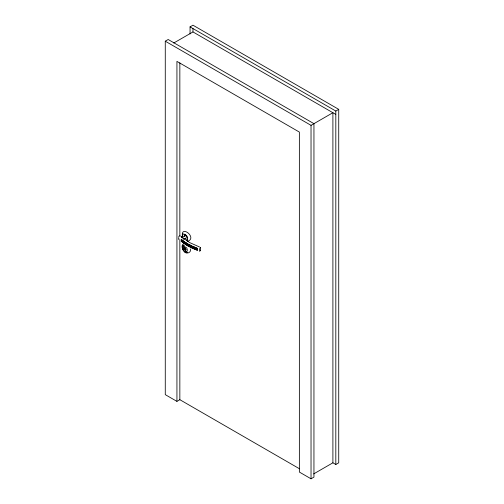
<?xml version="1.0" encoding="UTF-8"?>
<svg xmlns="http://www.w3.org/2000/svg" width="504" height="504" viewBox="0 0 504 504"><rect width="100%" height="100%" fill="white"/><g stroke="black" fill="none" stroke-linecap="round" stroke-linejoin="round"><path stroke-width="0.76" d="M178.737 237.441L178.737 237.088M193.271 246.721L193.29 247.162L192.635 246.866L192.635 246.198L193.29 246.803M192.635 246.866L192.635 246.198M193.952 247.451L193.952 246.777L194.626 247.061L194.62 247.735L193.952 247.451L193.952 246.777M194.62 247.735L194.601 247.294M195.949 247.842L195.974 248.283L195.294 248.012L195.3 247.338L195.974 247.924M195.294 248.012L195.3 247.338M197.284 248.352L197.316 248.793L196.648 248.541L196.648 247.867L197.316 248.434M196.648 248.541L196.648 247.867M181.264 239.91L181.27 239.243L181.749 240.301L181.409 239.841M181.749 240.301L181.27 239.243M182.24 240.692L182.24 240.017L182.738 241.069L182.385 240.616M182.738 241.069L182.24 240.017M183.248 241.447L183.254 240.78L183.771 241.826L183.393 241.378M183.771 241.826L183.79 241.384M184.3 242.197L184.3 241.523L184.836 242.563L184.445 242.115M184.836 242.563L184.848 242.122M185.384 242.922L185.39 242.248L185.944 243.274L185.535 242.84M185.944 243.274L185.951 242.833M186.512 243.627L186.512 242.953L187.085 243.974L186.656 243.545M187.085 243.974L187.091 243.533M188.257 244.213L188.263 244.654L187.671 244.314L187.671 243.646L188.263 244.295M187.671 244.314L187.671 243.646M188.861 244.988L188.861 244.314L189.472 244.642L189.466 245.309L188.861 244.988L189.466 245.309M189.006 244.9L188.861 244.314M190.701 245.511L190.714 245.952L190.084 245.631L190.09 244.963L190.714 245.593M190.084 245.631L190.09 244.963M191.974 246.128L191.986 246.569L191.344 246.261L191.344 245.587L191.986 246.21M191.344 246.261L191.344 245.587M199.59 248.592L199.597 251.351L200.409 250.545M183.771 241.466L183.254 240.78M184.842 242.203L184.3 241.523M185.944 242.922L185.39 242.248M187.085 243.615L186.512 242.953M200.416 250.501L200.416 247.628M187.085 245.404L186.512 244.383L186.512 245.057L187.085 245.404L187.091 245.007M184.936 248.944L184.962 249.726L185.113 249.033M185.944 244.705L185.384 243.678L185.39 244.346L185.944 244.705L185.951 244.308M184.842 243.986L184.3 242.953L184.3 243.621L184.842 243.986L184.848 243.589M178.744 236.332L180.06 235.859M184.319 236.048L184.798 235.122M183.771 243.249L183.248 242.21L183.254 242.878L183.771 243.249L183.79 242.852M182.744 242.5L182.24 241.447L182.24 242.115L182.744 242.5L182.385 241.542M182.681 234.492L182.681 235.815M181.774 241.561L181.264 240.673L181.27 241.34L181.749 241.731L181.774 241.334M187.375 238.776L186.959 239.558M187.721 238.934L186.896 239.595M182.845 233.78C183.62 232.609 181.327 236.111 182.687 237.126M200.006 247.924L200.409 247.521M182.832 249.272L182.366 246.84L183.399 245.114L182.681 246.273L182.851 248.333M186.896 251.338L187.356 250.305L187.11 248.737M183.866 246.135L183.242 247.099L183.343 248.737M196.648 249.971L196.648 249.297L196.648 249.971L197.322 250.217L197.284 249.827M195.3 249.436L195.294 248.768L195.3 249.436L195.974 249.707L195.949 249.31M193.952 248.875L193.952 248.207L193.952 248.875L194.626 249.159L194.62 248.491L193.952 248.207M192.635 248.296L192.635 247.621L192.635 248.296L193.29 248.592L193.271 248.195M191.344 247.684L191.344 247.017L191.344 247.684L191.986 247.993L191.974 247.596M190.09 247.061L190.084 246.393L190.09 247.061L190.714 247.376L190.701 246.979M188.861 246.412L189.472 246.739L188.861 246.412L188.861 245.744L189.472 246.424M187.671 245.744L188.263 246.078L187.671 245.744L187.671 245.076L188.263 245.769M176.936 401.379L165.274 394.645L165.274 41.189L168.185 39.507L313.948 123.663L313.948 477.118L311.031 478.8L299.37 472.065L299.37 132.079L176.936 61.387L176.936 401.379L179.846 399.697L299.565 468.815M190.052 33.97L190.052 26.882L192.969 25.2L338.726 109.355L338.726 462.811L335.815 464.493L332.898 462.811L313.683 473.905M173.754 43.023L192.969 31.935L335.815 114.402M165.274 41.189L311.031 125.345L332.898 112.72L332.898 462.811M190.052 26.882L335.815 111.037L338.726 109.355M184.949 235.437L185.825 235.689L186.612 236.893M185.415 235.381C184.848 237.044 181.081 237.075 181.812 237.069L181.32 236.666L183.324 238.436M184.193 239.142L185.831 238.19M183.393 243.936C181.396 245.064 181.931 248.037 183.002 249.631M185.264 234.643L187.173 236.376M183.821 234.278L184.174 234.083M184.357 245.807L183.821 246.084L185.195 246.311M187.293 240.534L186.341 240.717M187.293 252.315L185.491 252.252L183.62 250.633M186.852 251.313L185.711 251.364M179.197 239.173L178.737 239.211M183.891 234.247L185.642 234.769L187.16 236.949M187.343 240.515L186.656 240.597M187.343 252.296L186.14 252.258M187.375 241.41C198.33 237.995 179.468 223.379 182.662 237.352M197.284 249.549L197.316 249.908M195.439 248.837L195.974 249.039L195.294 248.768M182.24 241.447L182.757 241.832M199.521 246.985L189.649 242.582L182.013 237.252M196.787 248.441L197.316 248.793M196.648 249.297L197.316 249.549M196.793 249.864L197.322 250.217M195.439 247.911L195.974 248.283M195.439 249.341L195.974 249.707M194.097 247.357L194.601 247.571M194.097 248.781L194.626 249.159M192.78 246.771L193.29 247.162M192.635 247.621L193.29 248.277M192.78 248.201L193.29 248.592M185.882 238.411L185.359 238.115M191.488 246.166L191.986 246.569M191.344 247.017L191.986 247.678M191.488 247.596L191.986 247.993M190.235 245.542L190.714 245.952M190.084 246.393L190.714 247.061M190.235 246.973L190.714 247.376M185.856 252.145L185.277 251.811M188.861 245.744L189.006 246.324M187.816 244.232L188.263 244.654M186.512 244.383L187.085 245.089M184.974 248.579L185.113 248.9M185.384 243.678L185.944 244.39M184.3 242.953L184.842 243.671M183.248 242.21L183.771 242.941M181.49 236.817L181.894 237.113M181.264 240.673L181.749 241.731M182.032 237.271L180.898 236.244M183.651 250.847C185.226 254.715 191.621 253.178 190.543 248.982M183.248 238.367L183.708 239.312M186.404 247.426L186.877 248.195M183.191 249.971L183.393 250.305M183.368 250.438L182.876 249.587M182.977 248.705L183.122 249.077M184.962 248.56L184.792 248.277L184.936 248.8M189.466 246.343L189.472 246.739M188.257 245.681L188.263 246.078M187.816 245.656L187.816 245.158M178.737 239.072L178.737 238.184M195.949 249.039L195.974 249.398M182.738 241.832L182.738 242.185M335.815 111.037L335.815 464.493M311.031 125.345L311.031 478.8M192.969 28.564L192.969 31.935M179.846 62.849L179.846 235.998M179.846 239.929L179.846 399.697M187.557 237.63A1.707 0.983 60 0 1 186.864 237.712M187.715 237.68A1.852 1.071 60 0 1 186.883 237.844M184.968 247.439A1.329 0.769 60 0 1 185.226 247.288M184.08 248.522A1.235 0.712 60 0 0 185.434 250.078A1.235 0.712 60 0 0 185.34 248.277A1.235 0.712 60 0 0 184.08 248.522M184.08 248.598A1.134 0.655 60 0 0 185.321 250.028A1.134 0.655 60 0 0 185.233 248.371A1.134 0.655 60 0 0 184.08 248.598M184.086 248.447A1.329 0.769 60 0 0 185.548 250.123A1.329 0.769 60 0 0 185.441 248.182A1.329 0.769 60 0 0 184.086 248.447"/></g></svg>
